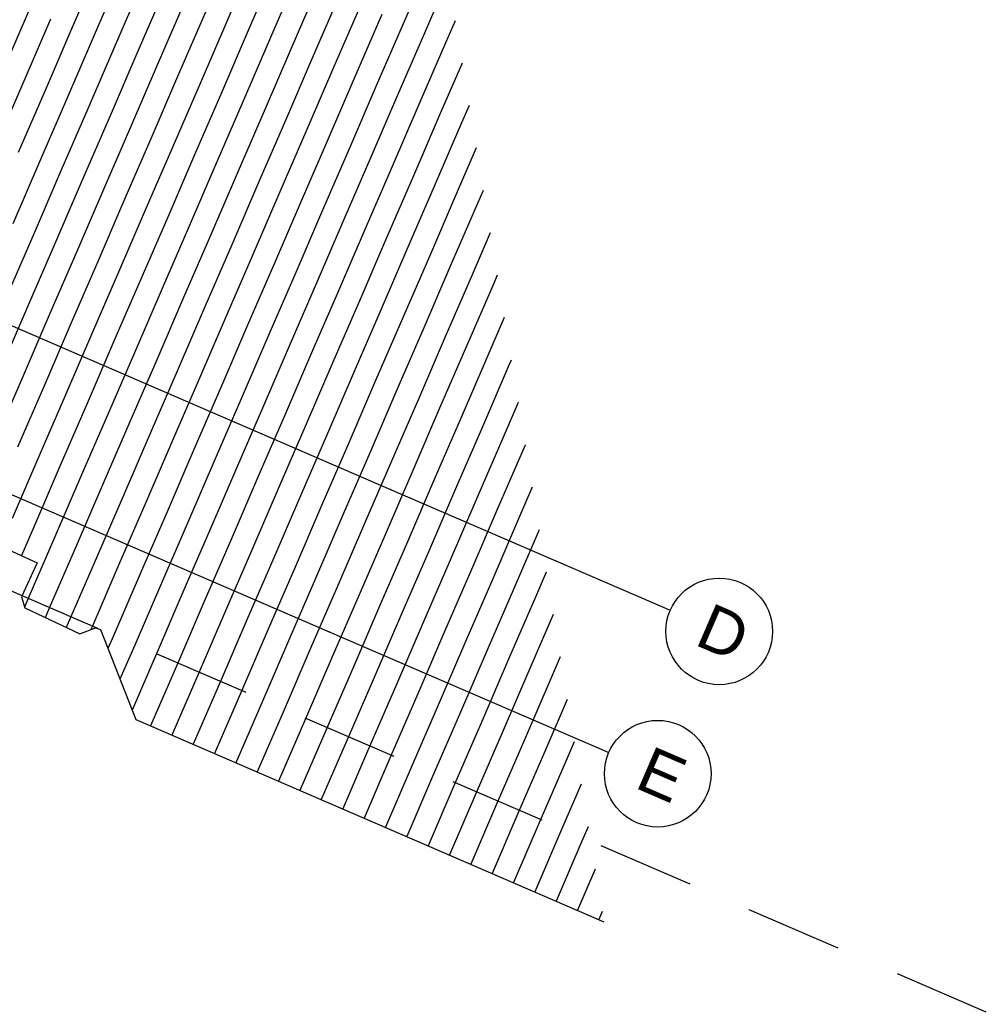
# Model space of a CAD drawing. Header units: millimetres. Extents: x 12535370 to 12566104, y 356204400 to 356234587.
# Drawn here: x 12558122 to 12561293, y 356204400 to 356207657 of the extents above; entities that cross this region are included whole.
import ezdxf
from ezdxf.enums import TextEntityAlignment as Align

# ---------------------------------------------------------------- set-up
doc = ezdxf.new("R2010")
doc.units = ezdxf.units.MM
doc.header["$MEASUREMENT"] = 0
doc.linetypes.add('Dashed Long', pattern=[529.166651, 317.499995, -211.666656])
doc.linetypes.add('Dot & Dashed', pattern=[6702.78, 3527.78, -1763.89, 0, -1411.11])
for name, color, linetype, lineweight in [('New_255 Plangrafiken_Pen_No__1', 7, 'Continuous', 13), ('New_255 Plangrafiken_Pen_No__39', 8, 'Continuous', 13), ('New_290 Raster _ Achsen_Pen_No__1', 7, 'Continuous', 13), ('New_290 Raster _ Achsen_Pen_No__108', 7, 'Continuous', 13), ('New_Baulinie_Pen_No__21', 1, 'Continuous', 13)]:
    doc.layers.add(name, color=color, linetype=linetype, lineweight=lineweight)
doc.layers.add('New_290 Raster _ Achsen', color=7, linetype='Continuous')
doc.styles.add('GENERATED_STYLE_1', font='arial.ttf')

# ---------------------------------------------------------------- blocks, each defined once
blk = doc.blocks.new('*X27', base_point=(12240439.2, 356160438.4))
at = {"layer": 'New_255 Plangrafiken_Pen_No__39', "color": 8, "linetype": 'Continuous', "lineweight": 13}
for p, q in [((12558889.5, 356207855.4), (12558801.4, 356207651.5)), ((12558889.5, 356207855.4), (12558801.4, 356207651.5)), ((12558381, 356207833.1), (12558293, 356207629.2)), ((12558381, 356207833.1), (12558293, 356207629.2)), ((12558959.5, 356207825.2), (12558871.4, 356207621.2)), ((12558959.5, 356207825.2), (12558871.4, 356207621.2)), ((12559467.9, 356207847.5), (12559379.8, 356207643.6)), ((12559467.9, 356207847.5), (12559379.8, 356207643.6)), ((12558451.1, 356207802.8), (12558363, 356207598.9)), ((12558451.1, 356207802.8), (12558363, 356207598.9)), ((12559029.6, 356207794.9), (12558941.5, 356207591)), ((12559029.6, 356207794.9), (12558941.5, 356207591)), ((12559527.5, 356207792.9), (12559449.9, 356207613.3)), ((12559527.5, 356207792.9), (12559449.9, 356207613.3)), ((12558521.2, 356207772.6), (12558433.1, 356207568.6)), ((12558521.2, 356207772.6), (12558433.1, 356207568.6)), ((12559099.6, 356207764.6), (12559011.5, 356207560.7)), ((12559099.6, 356207764.6), (12559011.5, 356207560.7)), ((12558591.2, 356207742.3), (12558503.1, 356207538.4)), ((12558591.2, 356207742.3), (12558503.1, 356207538.4)), ((12559169.7, 356207734.4), (12559081.6, 356207530.5)), ((12559169.7, 356207734.4), (12559081.6, 356207530.5)), ((12558152.9, 356207689.7), (12558064.8, 356207485.8)), ((12558152.9, 356207689.7), (12558064.8, 356207485.8)), ((12558661.3, 356207712), (12558573.2, 356207508.1)), ((12558661.3, 356207712), (12558573.2, 356207508.1)), ((12559239.7, 356207704.1), (12559151.6, 356207500.2)), ((12559239.7, 356207704.1), (12559151.6, 356207500.2)), ((12558222.9, 356207659.4), (12558134.8, 356207455.5)), ((12558222.9, 356207659.4), (12558134.8, 356207455.5)), ((12558731.3, 356207681.8), (12558643.2, 356207477.9)), ((12558731.3, 356207681.8), (12558643.2, 356207477.9)), ((12559309.8, 356207673.8), (12559221.7, 356207469.9)), ((12559309.8, 356207673.8), (12559221.7, 356207469.9)), ((12559550.5, 356207653.8), (12559519.9, 356207583.1)), ((12559550.5, 356207653.8), (12559519.9, 356207583.1)), ((12558293, 356207629.2), (12558204.9, 356207425.3)), ((12558293, 356207629.2), (12558204.9, 356207425.3)), ((12558801.4, 356207651.5), (12558713.3, 356207447.6)), ((12558801.4, 356207651.5), (12558713.3, 356207447.6)), ((12558871.4, 356207621.2), (12558783.3, 356207417.3)), ((12558871.4, 356207621.2), (12558783.3, 356207417.3)), ((12559379.8, 356207643.6), (12559291.8, 356207439.7)), ((12559379.8, 356207643.6), (12559291.8, 356207439.7)), ((12558363, 356207598.9), (12558274.9, 356207395)), ((12558363, 356207598.9), (12558274.9, 356207395)), ((12558941.5, 356207591), (12558853.4, 356207387.1)), ((12558941.5, 356207591), (12558853.4, 356207387.1)), ((12559449.9, 356207613.3), (12559361.8, 356207409.4)), ((12559449.9, 356207613.3), (12559361.8, 356207409.4)), ((12558433.1, 356207568.6), (12558345, 356207364.7)), ((12558433.1, 356207568.6), (12558345, 356207364.7)), ((12559011.5, 356207560.7), (12558923.5, 356207356.8)), ((12559011.5, 356207560.7), (12558923.5, 356207356.8)), ((12559519.9, 356207583.1), (12559431.9, 356207379.1)), ((12559519.9, 356207583.1), (12559431.9, 356207379.1)), ((12558503.1, 356207538.4), (12558415, 356207334.5)), ((12558503.1, 356207538.4), (12558415, 356207334.5)), ((12559081.6, 356207530.5), (12558993.5, 356207326.5)), ((12559081.6, 356207530.5), (12558993.5, 356207326.5)), ((12558573.2, 356207508.1), (12558485.1, 356207304.2)), ((12558573.2, 356207508.1), (12558485.1, 356207304.2)), ((12559151.6, 356207500.2), (12559063.6, 356207296.3)), ((12559151.6, 356207500.2), (12559063.6, 356207296.3)), ((12559573.5, 356207514.6), (12559501.9, 356207348.9)), ((12559573.5, 356207514.6), (12559501.9, 356207348.9)), ((12558643.2, 356207477.9), (12558555.1, 356207273.9)), ((12558643.2, 356207477.9), (12558555.1, 356207273.9)), ((12559221.7, 356207469.9), (12559133.6, 356207266)), ((12559221.7, 356207469.9), (12559133.6, 356207266)), ((12558134.8, 356207455.5), (12558046.7, 356207251.6)), ((12558134.8, 356207455.5), (12558046.7, 356207251.6)), ((12558713.3, 356207447.6), (12558625.2, 356207243.7)), ((12558713.3, 356207447.6), (12558625.2, 356207243.7)), ((12559291.8, 356207439.7), (12559203.7, 356207235.8)), ((12559291.8, 356207439.7), (12559203.7, 356207235.8)), ((12558204.9, 356207425.3), (12558116.8, 356207221.3)), ((12558204.9, 356207425.3), (12558116.8, 356207221.3)), ((12558274.9, 356207395), (12558186.8, 356207191.1)), ((12558274.9, 356207395), (12558186.8, 356207191.1)), ((12558783.3, 356207417.3), (12558695.3, 356207213.4)), ((12558783.3, 356207417.3), (12558695.3, 356207213.4)), ((12559361.8, 356207409.4), (12559273.7, 356207205.5)), ((12559361.8, 356207409.4), (12559273.7, 356207205.5)), ((12558345, 356207364.7), (12558256.9, 356207160.8)), ((12558345, 356207364.7), (12558256.9, 356207160.8)), ((12558853.4, 356207387.1), (12558765.3, 356207183.2)), ((12558853.4, 356207387.1), (12558765.3, 356207183.2)), ((12559431.9, 356207379.1), (12559343.8, 356207175.2)), ((12559431.9, 356207379.1), (12559343.8, 356207175.2)), ((12559596.5, 356207375.4), (12559572, 356207318.6)), ((12559596.5, 356207375.4), (12559572, 356207318.6)), ((12558415, 356207334.5), (12558327, 356207130.6)), ((12558415, 356207334.5), (12558327, 356207130.6)), ((12558923.5, 356207356.8), (12558835.4, 356207152.9)), ((12558923.5, 356207356.8), (12558835.4, 356207152.9)), ((12559501.9, 356207348.9), (12559413.8, 356207145)), ((12559501.9, 356207348.9), (12559413.8, 356207145)), ((12558485.1, 356207304.2), (12558397, 356207100.3)), ((12558485.1, 356207304.2), (12558397, 356207100.3)), ((12558993.5, 356207326.5), (12558905.4, 356207122.6)), ((12558993.5, 356207326.5), (12558905.4, 356207122.6)), ((12559063.6, 356207296.3), (12558975.5, 356207092.4)), ((12559063.6, 356207296.3), (12558975.5, 356207092.4)), ((12559572, 356207318.6), (12559483.9, 356207114.7)), ((12559572, 356207318.6), (12559483.9, 356207114.7)), ((12558555.1, 356207273.9), (12558467.1, 356207070)), ((12558555.1, 356207273.9), (12558467.1, 356207070)), ((12559133.6, 356207266), (12559045.5, 356207062.1)), ((12559133.6, 356207266), (12559045.5, 356207062.1)), ((12558625.2, 356207243.7), (12558537.1, 356207039.8)), ((12558625.2, 356207243.7), (12558537.1, 356207039.8)), ((12559203.7, 356207235.8), (12559115.6, 356207031.8)), ((12559203.7, 356207235.8), (12559115.6, 356207031.8)), ((12559619.5, 356207236.2), (12559553.9, 356207084.4)), ((12559619.5, 356207236.2), (12559553.9, 356207084.4)), ((12558695.3, 356207213.4), (12558607.2, 356207009.5)), ((12558695.3, 356207213.4), (12558607.2, 356207009.5)), ((12559273.7, 356207205.5), (12559185.6, 356207001.6)), ((12559273.7, 356207205.5), (12559185.6, 356207001.6)), ((12558186.8, 356207191.1), (12558098.8, 356206987.2)), ((12558186.8, 356207191.1), (12558098.8, 356206987.2)), ((12558765.3, 356207183.2), (12558677.2, 356206979.2)), ((12558765.3, 356207183.2), (12558677.2, 356206979.2)), ((12559343.8, 356207175.2), (12559255.7, 356206971.3)), ((12559343.8, 356207175.2), (12559255.7, 356206971.3)), ((12558256.9, 356207160.8), (12558168.8, 356206956.9)), ((12558256.9, 356207160.8), (12558168.8, 356206956.9)), ((12558835.4, 356207152.9), (12558747.3, 356206949)), ((12558835.4, 356207152.9), (12558747.3, 356206949)), ((12559413.8, 356207145), (12559325.7, 356206941.1)), ((12559413.8, 356207145), (12559325.7, 356206941.1)), ((12558327, 356207130.6), (12558238.9, 356206926.6)), ((12558327, 356207130.6), (12558238.9, 356206926.6)), ((12558397, 356207100.3), (12558308.9, 356206896.4)), ((12558397, 356207100.3), (12558308.9, 356206896.4)), ((12558905.4, 356207122.6), (12558817.3, 356206918.7)), ((12558905.4, 356207122.6), (12558817.3, 356206918.7)), ((12559483.9, 356207114.7), (12559395.8, 356206910.8)), ((12559483.9, 356207114.7), (12559395.8, 356206910.8)), ((12558467.1, 356207070), (12558379, 356206866.1)), ((12558467.1, 356207070), (12558379, 356206866.1)), ((12558975.5, 356207092.4), (12558887.4, 356206888.5)), ((12558975.5, 356207092.4), (12558887.4, 356206888.5)), ((12559553.9, 356207084.4), (12559465.9, 356206880.5)), ((12559553.9, 356207084.4), (12559465.9, 356206880.5)), ((12559642.5, 356207097), (12559624, 356207054.2)), ((12559642.5, 356207097), (12559624, 356207054.2)), ((12558537.1, 356207039.8), (12558449, 356206835.9)), ((12558537.1, 356207039.8), (12558449, 356206835.9)), ((12559045.5, 356207062.1), (12558957.4, 356206858.2)), ((12559045.5, 356207062.1), (12558957.4, 356206858.2)), ((12559624, 356207054.2), (12559535.9, 356206850.3)), ((12559624, 356207054.2), (12559535.9, 356206850.3)), ((12558607.2, 356207009.5), (12558519.1, 356206805.6)), ((12558607.2, 356207009.5), (12558519.1, 356206805.6)), ((12559115.6, 356207031.8), (12559027.5, 356206827.9)), ((12559115.6, 356207031.8), (12559027.5, 356206827.9)), ((12558677.2, 356206979.2), (12558589.1, 356206775.3)), ((12558677.2, 356206979.2), (12558589.1, 356206775.3)), ((12559185.6, 356207001.6), (12559097.6, 356206797.7)), ((12559185.6, 356207001.6), (12559097.6, 356206797.7)), ((12559255.7, 356206971.3), (12559167.6, 356206767.4)), ((12559255.7, 356206971.3), (12559167.6, 356206767.4)), ((12558168.8, 356206956.9), (12558080.7, 356206753)), ((12558168.8, 356206956.9), (12558080.7, 356206753)), ((12558747.3, 356206949), (12558659.2, 356206745.1)), ((12558747.3, 356206949), (12558659.2, 356206745.1)), ((12559325.7, 356206941.1), (12559237.7, 356206737.1)), ((12559325.7, 356206941.1), (12559237.7, 356206737.1)), ((12559665.5, 356206957.8), (12559606, 356206820)), ((12559665.5, 356206957.8), (12559606, 356206820)), ((12558238.9, 356206926.6), (12558150.8, 356206722.7)), ((12558238.9, 356206926.6), (12558150.8, 356206722.7)), ((12558817.3, 356206918.7), (12558729.2, 356206714.8)), ((12558817.3, 356206918.7), (12558729.2, 356206714.8)), ((12559395.8, 356206910.8), (12559307.7, 356206706.9)), ((12559395.8, 356206910.8), (12559307.7, 356206706.9)), ((12558308.9, 356206896.4), (12558220.8, 356206692.5)), ((12558308.9, 356206896.4), (12558220.8, 356206692.5)), ((12558887.4, 356206888.5), (12558799.3, 356206684.5)), ((12558887.4, 356206888.5), (12558799.3, 356206684.5)), ((12559465.9, 356206880.5), (12559377.8, 356206676.6)), ((12559465.9, 356206880.5), (12559377.8, 356206676.6)), ((12558379, 356206866.1), (12558290.9, 356206662.2)), ((12558379, 356206866.1), (12558290.9, 356206662.2)), ((12558957.4, 356206858.2), (12558869.4, 356206654.3)), ((12558957.4, 356206858.2), (12558869.4, 356206654.3)), ((12559535.9, 356206850.3), (12559447.8, 356206646.4)), ((12559535.9, 356206850.3), (12559447.8, 356206646.4)), ((12558449, 356206835.9), (12558360.9, 356206631.9)), ((12558449, 356206835.9), (12558360.9, 356206631.9)), ((12559027.5, 356206827.9), (12558939.4, 356206624)), ((12559027.5, 356206827.9), (12558939.4, 356206624)), ((12559606, 356206820), (12559517.9, 356206616.1)), ((12559606, 356206820), (12559517.9, 356206616.1)), ((12559688.5, 356206818.6), (12559676, 356206789.7)), ((12559688.5, 356206818.6), (12559676, 356206789.7)), ((12558519.1, 356206805.6), (12558431, 356206601.7)), ((12558519.1, 356206805.6), (12558431, 356206601.7)), ((12558589.1, 356206775.3), (12558501.1, 356206571.4)), ((12558589.1, 356206775.3), (12558501.1, 356206571.4)), ((12559097.6, 356206797.7), (12559009.5, 356206593.8)), ((12559097.6, 356206797.7), (12559009.5, 356206593.8)), ((12559676, 356206789.7), (12559587.9, 356206585.8)), ((12559676, 356206789.7), (12559587.9, 356206585.8)), ((12558659.2, 356206745.1), (12558571.1, 356206541.2)), ((12558659.2, 356206745.1), (12558571.1, 356206541.2)), ((12559167.6, 356206767.4), (12559079.5, 356206563.5)), ((12559167.6, 356206767.4), (12559079.5, 356206563.5)), ((12558150.8, 356206722.7), (12558062.7, 356206518.8)), ((12558150.8, 356206722.7), (12558062.7, 356206518.8)), ((12558729.2, 356206714.8), (12558641.2, 356206510.9)), ((12558729.2, 356206714.8), (12558641.2, 356206510.9)), ((12559237.7, 356206737.1), (12559149.6, 356206533.2)), ((12559237.7, 356206737.1), (12559149.6, 356206533.2)), ((12558220.8, 356206692.5), (12558132.7, 356206488.6)), ((12558220.8, 356206692.5), (12558132.7, 356206488.6)), ((12558799.3, 356206684.5), (12558711.2, 356206480.6)), ((12558799.3, 356206684.5), (12558711.2, 356206480.6)), ((12559307.7, 356206706.9), (12559219.6, 356206503)), ((12559307.7, 356206706.9), (12559219.6, 356206503)), ((12559377.8, 356206676.6), (12559289.7, 356206472.7)), ((12559377.8, 356206676.6), (12559289.7, 356206472.7)), ((12559711.5, 356206679.4), (12559658, 356206555.6)), ((12559711.5, 356206679.4), (12559658, 356206555.6)), ((12558290.9, 356206662.2), (12558202.8, 356206458.3)), ((12558290.9, 356206662.2), (12558202.8, 356206458.3)), ((12558869.4, 356206654.3), (12558781.3, 356206450.4)), ((12558869.4, 356206654.3), (12558781.3, 356206450.4)), ((12559447.8, 356206646.4), (12559359.7, 356206442.4)), ((12559447.8, 356206646.4), (12559359.7, 356206442.4)), ((12558360.9, 356206631.9), (12558272.9, 356206428)), ((12558360.9, 356206631.9), (12558272.9, 356206428)), ((12558939.4, 356206624), (12558851.3, 356206420.1)), ((12558939.4, 356206624), (12558851.3, 356206420.1)), ((12559517.9, 356206616.1), (12559429.8, 356206412.2)), ((12559517.9, 356206616.1), (12559429.8, 356206412.2)), ((12558431, 356206601.7), (12558342.9, 356206397.8)), ((12558431, 356206601.7), (12558342.9, 356206397.8)), ((12559009.5, 356206593.8), (12558921.4, 356206389.8)), ((12559009.5, 356206593.8), (12558921.4, 356206389.8)), ((12559587.9, 356206585.8), (12559499.8, 356206381.9)), ((12559587.9, 356206585.8), (12559499.8, 356206381.9)), ((12558501.1, 356206571.4), (12558413, 356206367.5)), ((12558501.1, 356206571.4), (12558413, 356206367.5)), ((12559079.5, 356206563.5), (12558991.4, 356206359.6)), ((12559079.5, 356206563.5), (12558991.4, 356206359.6)), ((12559658, 356206555.6), (12559569.9, 356206351.7)), ((12559658, 356206555.6), (12559569.9, 356206351.7)), ((12558571.1, 356206541.2), (12558483, 356206337.3)), ((12558571.1, 356206541.2), (12558483, 356206337.3)), ((12559149.6, 356206533.2), (12559061.5, 356206329.3)), ((12559149.6, 356206533.2), (12559061.5, 356206329.3)), ((12559728, 356206525.3), (12559640, 356206321.4)), ((12559728, 356206525.3), (12559640, 356206321.4)), ((12559734.5, 356206540.2), (12559728, 356206525.3)), ((12559734.5, 356206540.2), (12559728, 356206525.3)), ((12558132.7, 356206488.6), (12558044.7, 356206284.7)), ((12558132.7, 356206488.6), (12558044.7, 356206284.7)), ((12558641.2, 356206510.9), (12558553.1, 356206307)), ((12558641.2, 356206510.9), (12558553.1, 356206307)), ((12559219.6, 356206503), (12559131.5, 356206299.1)), ((12559219.6, 356206503), (12559131.5, 356206299.1)), ((12558202.8, 356206458.3), (12558114.7, 356206254.4)), ((12558202.8, 356206458.3), (12558114.7, 356206254.4)), ((12558711.2, 356206480.6), (12558623.1, 356206276.7)), ((12558711.2, 356206480.6), (12558623.1, 356206276.7)), ((12558781.3, 356206450.4), (12558693.2, 356206246.5)), ((12558781.3, 356206450.4), (12558693.2, 356206246.5)), ((12559289.7, 356206472.7), (12559201.6, 356206268.8)), ((12559289.7, 356206472.7), (12559201.6, 356206268.8)), ((12558272.9, 356206428), (12558184.8, 356206224.1)), ((12558272.9, 356206428), (12558184.8, 356206224.1)), ((12558851.3, 356206420.1), (12558763.2, 356206216.2)), ((12558851.3, 356206420.1), (12558763.2, 356206216.2)), ((12559359.7, 356206442.4), (12559271.7, 356206238.5)), ((12559359.7, 356206442.4), (12559271.7, 356206238.5)), ((12558342.9, 356206397.8), (12558254.8, 356206193.9)), ((12558342.9, 356206397.8), (12558254.8, 356206193.9)), ((12558921.4, 356206389.8), (12558833.3, 356206185.9)), ((12558921.4, 356206389.8), (12558833.3, 356206185.9)), ((12559429.8, 356206412.2), (12559341.7, 356206208.3)), ((12559429.8, 356206412.2), (12559341.7, 356206208.3)), ((12559757.5, 356206401), (12559710, 356206291.1)), ((12559757.5, 356206401), (12559710, 356206291.1)), ((12558413, 356206367.5), (12558324.9, 356206163.6)), ((12558413, 356206367.5), (12558324.9, 356206163.6)), ((12558991.4, 356206359.6), (12558903.3, 356206155.7)), ((12558991.4, 356206359.6), (12558903.3, 356206155.7)), ((12559499.8, 356206381.9), (12559411.8, 356206178)), ((12559499.8, 356206381.9), (12559411.8, 356206178)), ((12559569.9, 356206351.7), (12559481.8, 356206147.8)), ((12559569.9, 356206351.7), (12559481.8, 356206147.8)), ((12558483, 356206337.3), (12558394.9, 356206133.3)), ((12558483, 356206337.3), (12558394.9, 356206133.3)), ((12559061.5, 356206329.3), (12558973.4, 356206125.4)), ((12559061.5, 356206329.3), (12558973.4, 356206125.4)), ((12559640, 356206321.4), (12559551.9, 356206117.5)), ((12559640, 356206321.4), (12559551.9, 356206117.5)), ((12558553.1, 356206307), (12558465, 356206103.1)), ((12558553.1, 356206307), (12558465, 356206103.1)), ((12559131.5, 356206299.1), (12559043.5, 356206095.2)), ((12559131.5, 356206299.1), (12559043.5, 356206095.2)), ((12559710, 356206291.1), (12559621.9, 356206087.2)), ((12559710, 356206291.1), (12559621.9, 356206087.2)), ((12558623.1, 356206276.7), (12558535, 356206072.8)), ((12558623.1, 356206276.7), (12558535, 356206072.8)), ((12559201.6, 356206268.8), (12559113.5, 356206064.9)), ((12559201.6, 356206268.8), (12559113.5, 356206064.9)), ((12559780.1, 356206260.9), (12559692, 356206057)), ((12559780.1, 356206260.9), (12559692, 356206057)), ((12559780.5, 356206261.8), (12559780.1, 356206260.9)), ((12559780.5, 356206261.8), (12559780.1, 356206260.9)), ((12558184.8, 356206224.1), (12558096.7, 356206020.2)), ((12558184.8, 356206224.1), (12558096.7, 356206020.2)), ((12558693.2, 356206246.5), (12558605.1, 356206042.6)), ((12558693.2, 356206246.5), (12558605.1, 356206042.6)), ((12559271.7, 356206238.5), (12559183.6, 356206034.6)), ((12559271.7, 356206238.5), (12559183.6, 356206034.6)), ((12558254.8, 356206193.9), (12558166.7, 356205990)), ((12558254.8, 356206193.9), (12558166.7, 356205990)), ((12558763.2, 356206216.2), (12558675.2, 356206012.3)), ((12558763.2, 356206216.2), (12558675.2, 356206012.3)), ((12559341.7, 356206208.3), (12559253.6, 356206004.4)), ((12559341.7, 356206208.3), (12559253.6, 356206004.4)), ((12558324.9, 356206163.6), (12558236.8, 356205959.7)), ((12558324.9, 356206163.6), (12558236.8, 356205959.7)), ((12558833.3, 356206185.9), (12558745.2, 356205982)), ((12558833.3, 356206185.9), (12558745.2, 356205982)), ((12558903.3, 356206155.7), (12558815.3, 356205951.8)), ((12558903.3, 356206155.7), (12558815.3, 356205951.8)), ((12559411.8, 356206178), (12559323.7, 356205974.1)), ((12559411.8, 356206178), (12559323.7, 356205974.1)), ((12558394.9, 356206133.3), (12558306.8, 356205929.4)), ((12558394.9, 356206133.3), (12558306.8, 356205929.4)), ((12558973.4, 356206125.4), (12558885.3, 356205921.5)), ((12558973.4, 356206125.4), (12558885.3, 356205921.5)), ((12559481.8, 356206147.8), (12559393.7, 356205943.8)), ((12559481.8, 356206147.8), (12559393.7, 356205943.8)), ((12558465, 356206103.1), (12558376.9, 356205899.2)), ((12558465, 356206103.1), (12558376.9, 356205899.2)), ((12559043.5, 356206095.2), (12558955.4, 356205891.2)), ((12559043.5, 356206095.2), (12558955.4, 356205891.2)), ((12559551.9, 356206117.5), (12559463.8, 356205913.6)), ((12559551.9, 356206117.5), (12559463.8, 356205913.6)), ((12559803.4, 356206122.6), (12559762, 356206026.7)), ((12559803.4, 356206122.6), (12559762, 356206026.7)), ((12558535, 356206072.8), (12558447, 356205868.9)), ((12558535, 356206072.8), (12558447, 356205868.9)), ((12559113.5, 356206064.9), (12559025.4, 356205861)), ((12559113.5, 356206064.9), (12559025.4, 356205861)), ((12559621.9, 356206087.2), (12559533.8, 356205883.3)), ((12559621.9, 356206087.2), (12559533.8, 356205883.3)), ((12558605.1, 356206042.6), (12558517, 356205838.6)), ((12558605.1, 356206042.6), (12558517, 356205838.6)), ((12559183.6, 356206034.6), (12559095.5, 356205830.7)), ((12559183.6, 356206034.6), (12559095.5, 356205830.7)), ((12559692, 356206057), (12559603.9, 356205853.1)), ((12559692, 356206057), (12559603.9, 356205853.1)), ((12559762, 356206026.7), (12559673.9, 356205822.8)), ((12559762, 356206026.7), (12559673.9, 356205822.8)), ((12558675.2, 356206012.3), (12558587.1, 356205808.4)), ((12558675.2, 356206012.3), (12558587.1, 356205808.4)), ((12559253.6, 356206004.4), (12559165.5, 356205800.5)), ((12559253.6, 356206004.4), (12559165.5, 356205800.5)), ((12558166.7, 356205990), (12558127.3, 356205898.6)), ((12558166.7, 356205990), (12558127.3, 356205898.6)), ((12558745.2, 356205982), (12558657.1, 356205778.1)), ((12558745.2, 356205982), (12558657.1, 356205778.1)), ((12559323.7, 356205974.1), (12559235.6, 356205770.2)), ((12559323.7, 356205974.1), (12559235.6, 356205770.2)), ((12559826.4, 356205983.4), (12559744, 356205792.5)), ((12559826.4, 356205983.4), (12559744, 356205792.5)), ((12558236.8, 356205959.7), (12558148.7, 356205755.8)), ((12558236.8, 356205959.7), (12558148.7, 356205755.8)), ((12558306.8, 356205929.4), (12558218.8, 356205725.5)), ((12558306.8, 356205929.4), (12558218.8, 356205725.5)), ((12558815.3, 356205951.8), (12558727.2, 356205747.9)), ((12558815.3, 356205951.8), (12558727.2, 356205747.9)), ((12559393.7, 356205943.8), (12559305.6, 356205739.9)), ((12559393.7, 356205943.8), (12559305.6, 356205739.9)), ((12558376.9, 356205899.2), (12558288.8, 356205695.3)), ((12558376.9, 356205899.2), (12558288.8, 356205695.3)), ((12558885.3, 356205921.5), (12558797.2, 356205717.6)), ((12558885.3, 356205921.5), (12558797.2, 356205717.6)), ((12559463.8, 356205913.6), (12559375.7, 356205709.7)), ((12559463.8, 356205913.6), (12559375.7, 356205709.7)), ((12558447, 356205868.9), (12558358.9, 356205665)), ((12558447, 356205868.9), (12558358.9, 356205665)), ((12558955.4, 356205891.2), (12558867.3, 356205687.3)), ((12558955.4, 356205891.2), (12558867.3, 356205687.3)), ((12559533.8, 356205883.3), (12559445.8, 356205679.4)), ((12559533.8, 356205883.3), (12559445.8, 356205679.4)), ((12558517, 356205838.6), (12558428.9, 356205634.7)), ((12558517, 356205838.6), (12558428.9, 356205634.7)), ((12559025.4, 356205861), (12558937.3, 356205657.1)), ((12559025.4, 356205861), (12558937.3, 356205657.1)), ((12559095.5, 356205830.7), (12559007.4, 356205626.8)), ((12559095.5, 356205830.7), (12559007.4, 356205626.8)), ((12559603.9, 356205853.1), (12559515.8, 356205649.1)), ((12559603.9, 356205853.1), (12559515.8, 356205649.1)), ((12559849.4, 356205844.2), (12559814.1, 356205762.3)), ((12559849.4, 356205844.2), (12559814.1, 356205762.3)), ((12558587.1, 356205808.4), (12558499, 356205604.5)), ((12558587.1, 356205808.4), (12558499, 356205604.5)), ((12559165.5, 356205800.5), (12559077.4, 356205596.5)), ((12559165.5, 356205800.5), (12559077.4, 356205596.5)), ((12559673.9, 356205822.8), (12559585.9, 356205618.9)), ((12559673.9, 356205822.8), (12559585.9, 356205618.9)), ((12558657.1, 356205778.1), (12558569, 356205574.2)), ((12558657.1, 356205778.1), (12558569, 356205574.2)), ((12559235.6, 356205770.2), (12559147.5, 356205566.3)), ((12559235.6, 356205770.2), (12559147.5, 356205566.3)), ((12559744, 356205792.5), (12559655.9, 356205588.6)), ((12559744, 356205792.5), (12559655.9, 356205588.6)), ((12558148.7, 356205755.8), (12558137.2, 356205729.2)), ((12558148.7, 356205755.8), (12558137.2, 356205729.2)), ((12558727.2, 356205747.9), (12558639.1, 356205543.9)), ((12558727.2, 356205747.9), (12558639.1, 356205543.9)), ((12559305.6, 356205739.9), (12559217.6, 356205536)), ((12559305.6, 356205739.9), (12559217.6, 356205536)), ((12559814.1, 356205762.3), (12559726, 356205558.4)), ((12559814.1, 356205762.3), (12559726, 356205558.4)), ((12558218.8, 356205725.5), (12558205.5, 356205694.8)), ((12558218.8, 356205725.5), (12558205.5, 356205694.8)), ((12558797.2, 356205717.6), (12558709.1, 356205513.7)), ((12558797.2, 356205717.6), (12558709.1, 356205513.7)), ((12559375.7, 356205709.7), (12559287.6, 356205505.8)), ((12559375.7, 356205709.7), (12559287.6, 356205505.8)), ((12559872.4, 356205705), (12559796, 356205528.1)), ((12559872.4, 356205705), (12559796, 356205528.1)), ((12558288.8, 356205695.3), (12558274.5, 356205662.2)), ((12558288.8, 356205695.3), (12558274.5, 356205662.2)), ((12558867.3, 356205687.3), (12558779.2, 356205483.4)), ((12558867.3, 356205687.3), (12558779.2, 356205483.4)), ((12559445.8, 356205679.4), (12559357.7, 356205475.5)), ((12559445.8, 356205679.4), (12559357.7, 356205475.5)), ((12558358.9, 356205665), (12558354.9, 356205655.9)), ((12558358.9, 356205665), (12558354.9, 356205655.9)), ((12558428.9, 356205634.7), (12558411.1, 356205593.5)), ((12558428.9, 356205634.7), (12558411.1, 356205593.5)), ((12558937.3, 356205657.1), (12558849.3, 356205453.2)), ((12558937.3, 356205657.1), (12558849.3, 356205453.2)), ((12559515.8, 356205649.1), (12559427.7, 356205445.2)), ((12559515.8, 356205649.1), (12559427.7, 356205445.2)), ((12558499, 356205604.5), (12558450.7, 356205492.6)), ((12558499, 356205604.5), (12558450.7, 356205492.6)), ((12559007.4, 356205626.8), (12558919.3, 356205422.9)), ((12559007.4, 356205626.8), (12558919.3, 356205422.9)), ((12559585.9, 356205618.9), (12559497.8, 356205415)), ((12559585.9, 356205618.9), (12559497.8, 356205415)), ((12558569, 356205574.2), (12558490.2, 356205391.7)), ((12558569, 356205574.2), (12558490.2, 356205391.7)), ((12559077.4, 356205596.5), (12558989.4, 356205392.6)), ((12559077.4, 356205596.5), (12558989.4, 356205392.6)), ((12559655.9, 356205588.6), (12559567.8, 356205384.7)), ((12559655.9, 356205588.6), (12559567.8, 356205384.7)), ((12558639.1, 356205543.9), (12558551, 356205340)), ((12558639.1, 356205543.9), (12558551, 356205340)), ((12559147.5, 356205566.3), (12559059.4, 356205362.4)), ((12559147.5, 356205566.3), (12559059.4, 356205362.4)), ((12559726, 356205558.4), (12559637.9, 356205354.4)), ((12559726, 356205558.4), (12559637.9, 356205354.4)), ((12559895.4, 356205565.8), (12559866.1, 356205497.8)), ((12559895.4, 356205565.8), (12559866.1, 356205497.8)), ((12558709.1, 356205513.7), (12558621.1, 356205309.8)), ((12558709.1, 356205513.7), (12558621.1, 356205309.8)), ((12559217.6, 356205536), (12559129.5, 356205332.1)), ((12559217.6, 356205536), (12559129.5, 356205332.1)), ((12559287.6, 356205505.8), (12559199.5, 356205301.8)), ((12559287.6, 356205505.8), (12559199.5, 356205301.8)), ((12559796, 356205528.1), (12559707.9, 356205324.2)), ((12559796, 356205528.1), (12559707.9, 356205324.2)), ((12558779.2, 356205483.4), (12558691.1, 356205279.5)), ((12558779.2, 356205483.4), (12558691.1, 356205279.5)), ((12559357.7, 356205475.5), (12559269.6, 356205271.6)), ((12559357.7, 356205475.5), (12559269.6, 356205271.6)), ((12559866.1, 356205497.8), (12559778, 356205293.9)), ((12559866.1, 356205497.8), (12559778, 356205293.9)), ((12558849.3, 356205453.2), (12558761.2, 356205249.2)), ((12558849.3, 356205453.2), (12558761.2, 356205249.2)), ((12559427.7, 356205445.2), (12559339.6, 356205241.3)), ((12559427.7, 356205445.2), (12559339.6, 356205241.3)), ((12558919.3, 356205422.9), (12558831.2, 356205219)), ((12558919.3, 356205422.9), (12558831.2, 356205219)), ((12559497.8, 356205415), (12559409.7, 356205211.1)), ((12559497.8, 356205415), (12559409.7, 356205211.1)), ((12559918.4, 356205426.6), (12559848, 356205263.7)), ((12559918.4, 356205426.6), (12559848, 356205263.7)), ((12558989.4, 356205392.6), (12558901.3, 356205188.7)), ((12558989.4, 356205392.6), (12558901.3, 356205188.7)), ((12559567.8, 356205384.7), (12559479.7, 356205180.8)), ((12559567.8, 356205384.7), (12559479.7, 356205180.8)), ((12559059.4, 356205362.4), (12558971.3, 356205158.5)), ((12559059.4, 356205362.4), (12558971.3, 356205158.5)), ((12559637.9, 356205354.4), (12559549.8, 356205150.5)), ((12559637.9, 356205354.4), (12559549.8, 356205150.5)), ((12558551, 356205340), (12558550.8, 356205339.6)), ((12558551, 356205340), (12558550.8, 356205339.6)), ((12558621.1, 356205309.8), (12558620.9, 356205309.4)), ((12558621.1, 356205309.8), (12558620.9, 356205309.4)), ((12559129.5, 356205332.1), (12559041.4, 356205128.2)), ((12559129.5, 356205332.1), (12559041.4, 356205128.2)), ((12559707.9, 356205324.2), (12559619.9, 356205120.3)), ((12559707.9, 356205324.2), (12559619.9, 356205120.3)), ((12558691.1, 356205279.5), (12558690.9, 356205279.1)), ((12558691.1, 356205279.5), (12558690.9, 356205279.1)), ((12559199.5, 356205301.8), (12559111.4, 356205097.9)), ((12559199.5, 356205301.8), (12559111.4, 356205097.9)), ((12559778, 356205293.9), (12559689.9, 356205090)), ((12559778, 356205293.9), (12559689.9, 356205090)), ((12559941.4, 356205287.4), (12559918.1, 356205233.4)), ((12559941.4, 356205287.4), (12559918.1, 356205233.4)), ((12558761.2, 356205249.2), (12558761, 356205248.9)), ((12558761.2, 356205249.2), (12558761, 356205248.9)), ((12559269.6, 356205271.6), (12559181.5, 356205067.7)), ((12559269.6, 356205271.6), (12559181.5, 356205067.7)), ((12559848, 356205263.7), (12559760, 356205059.7)), ((12559848, 356205263.7), (12559760, 356205059.7)), ((12558831.2, 356205219), (12558831.1, 356205218.6)), ((12558831.2, 356205219), (12558831.1, 356205218.6)), ((12559339.6, 356205241.3), (12559251.5, 356205037.4)), ((12559339.6, 356205241.3), (12559251.5, 356205037.4)), ((12559409.7, 356205211.1), (12559321.6, 356205007.1)), ((12559409.7, 356205211.1), (12559321.6, 356205007.1)), ((12559918.1, 356205233.4), (12559830, 356205029.5)), ((12559918.1, 356205233.4), (12559830, 356205029.5)), ((12558901.3, 356205188.7), (12558901.1, 356205188.3)), ((12558901.3, 356205188.7), (12558901.1, 356205188.3)), ((12559479.7, 356205180.8), (12559391.7, 356204976.9)), ((12559479.7, 356205180.8), (12559391.7, 356204976.9)), ((12558971.3, 356205158.5), (12558971.2, 356205158.1)), ((12558971.3, 356205158.5), (12558971.2, 356205158.1)), ((12559549.8, 356205150.5), (12559461.7, 356204946.6)), ((12559549.8, 356205150.5), (12559461.7, 356204946.6)), ((12559964.4, 356205148.2), (12559900.1, 356204999.2)), ((12559964.4, 356205148.2), (12559900.1, 356204999.2)), ((12559041.4, 356205128.2), (12559041.2, 356205127.8)), ((12559041.4, 356205128.2), (12559041.2, 356205127.8)), ((12559619.9, 356205120.3), (12559531.8, 356204916.4)), ((12559619.9, 356205120.3), (12559531.8, 356204916.4)), ((12559111.4, 356205097.9), (12559111.3, 356205097.5)), ((12559111.4, 356205097.9), (12559111.3, 356205097.5)), ((12559689.9, 356205090), (12559601.8, 356204886.1)), ((12559689.9, 356205090), (12559601.8, 356204886.1)), ((12559181.5, 356205067.7), (12559181.3, 356205067.3)), ((12559181.5, 356205067.7), (12559181.3, 356205067.3)), ((12559760, 356205059.7), (12559671.9, 356204855.8)), ((12559760, 356205059.7), (12559671.9, 356204855.8)), ((12559251.5, 356205037.4), (12559251.4, 356205037)), ((12559251.5, 356205037.4), (12559251.4, 356205037)), ((12559830, 356205029.5), (12559741.9, 356204825.6)), ((12559830, 356205029.5), (12559741.9, 356204825.6)), ((12559321.6, 356205007.1), (12559321.4, 356205006.8)), ((12559321.6, 356205007.1), (12559321.4, 356205006.8)), ((12559900.1, 356204999.2), (12559812, 356204795.3)), ((12559900.1, 356204999.2), (12559812, 356204795.3)), ((12559987.4, 356205009), (12559970.1, 356204969)), ((12559987.4, 356205009), (12559970.1, 356204969)), ((12559391.7, 356204976.9), (12559391.5, 356204976.5)), ((12559391.7, 356204976.9), (12559391.5, 356204976.5)), ((12559970.1, 356204969), (12559882, 356204765)), ((12559970.1, 356204969), (12559882, 356204765)), ((12559461.7, 356204946.6), (12559461.5, 356204946.2)), ((12559461.7, 356204946.6), (12559461.5, 356204946.2)), ((12559531.8, 356204916.4), (12559531.6, 356204916)), ((12559531.8, 356204916.4), (12559531.6, 356204916)), ((12559601.8, 356204886.1), (12559601.6, 356204885.7)), ((12559601.8, 356204886.1), (12559601.6, 356204885.7)), ((12559671.9, 356204855.8), (12559671.7, 356204855.4)), ((12559671.9, 356204855.8), (12559671.7, 356204855.4)), ((12560010.4, 356204869.8), (12559952.1, 356204734.8)), ((12560010.4, 356204869.8), (12559952.1, 356204734.8)), ((12559741.9, 356204825.6), (12559741.8, 356204825.2)), ((12559741.9, 356204825.6), (12559741.8, 356204825.2)), ((12559812, 356204795.3), (12559811.8, 356204794.9)), ((12559812, 356204795.3), (12559811.8, 356204794.9)), ((12559882, 356204765), (12559881.9, 356204764.7)), ((12559882, 356204765), (12559881.9, 356204764.7)), ((12559952.1, 356204734.8), (12559951.9, 356204734.4)), ((12559952.1, 356204734.8), (12559951.9, 356204734.4)), ((12560033.4, 356204730.6), (12560022.1, 356204704.5)), ((12560033.4, 356204730.6), (12560022.1, 356204704.5)), ((12560022.1, 356204704.5), (12560022, 356204704.1)), ((12560022.1, 356204704.5), (12560022, 356204704.1))]:
    blk.add_line(p, q, dxfattribs=at)
blk = doc.blocks.new('Fill_1', base_point=(12240439.2, 356160438.4))
at = {"layer": 'New_255 Plangrafiken_Pen_No__39', "color": 8, "linetype": 'Continuous', "lineweight": 13}
blk.add_blockref('*X27', (12240439.2, 356160438.4), dxfattribs=at)
blk = doc.blocks.new('Standard grid marker[43]', base_point=(12537215.3, 356215118.3))
at = {"layer": 'New_290 Raster _ Achsen_Pen_No__1', "color": 7, "linetype": 'Continuous', "lineweight": 13}
blk.add_circle((12560215.4, 356205182.7), 175, dxfattribs=at)
at = {"layer": 'New_290 Raster _ Achsen_Pen_No__108', "color": 7, "linetype": 'Dot & Dashed', "lineweight": 13}
for p, q in [((12538133.3, 356214721.8), (12559136.8, 356205648.6)), ((12559136.8, 356205648.6), (12560054.8, 356205252.1))]:
    blk.add_line(p, q, dxfattribs=at)
blk.add_point((12559136.8, 356205648.6), dxfattribs=at)
blk.add_point((12559136.8, 356205648.6), dxfattribs=at)
at = {"layer": 'New_290 Raster _ Achsen_Pen_No__108', "color": 7, "lineweight": 13, "style": 'GENERATED_STYLE_1'}
for tag, p in [('AC_MarkerText_1_0', (12537098, 356215253.8)), ('AC_MarkerText_1_1', (12560258.8, 356205248.7))]:
    blk.add_attdef(tag, text='', height=150, rotation=336.6365, dxfattribs=at).set_placement(p, align=Align.TOP_CENTER)
blk = doc.blocks.new('Standard grid marker[51]', base_point=(12537423.5, 356215582.6))
at = {"layer": 'New_290 Raster _ Achsen_Pen_No__1', "color": 7, "linetype": 'Continuous', "lineweight": 13}
blk.add_circle((12560417.2, 356205649.7), 175, dxfattribs=at)
at = {"layer": 'New_290 Raster _ Achsen_Pen_No__108', "color": 7, "linetype": 'Dot & Dashed', "lineweight": 13}
for p, q in [((12538341.5, 356215186.1), (12559338.5, 356206115.7)), ((12559338.5, 356206115.7), (12560256.5, 356205719.1))]:
    blk.add_line(p, q, dxfattribs=at)
blk.add_point((12559338.5, 356206115.7), dxfattribs=at)
blk.add_point((12559338.5, 356206115.7), dxfattribs=at)
at = {"layer": 'New_290 Raster _ Achsen_Pen_No__108', "color": 7, "lineweight": 13, "style": 'GENERATED_STYLE_1'}
for tag, p in [('AC_MarkerText_1_0', (12537306.2, 356215718.1)), ('AC_MarkerText_1_1', (12560460.5, 356205715.8))]:
    blk.add_attdef(tag, text='', height=150, rotation=336.6365, dxfattribs=at).set_placement(p, align=Align.TOP_CENTER)

msp = doc.modelspace()

# ---------------------------------------------------------------- linework, layer by layer
at = {"layer": 'New_255 Plangrafiken_Pen_No__1', "color": 7, "linetype": 'Continuous', "lineweight": 13}
msp.add_lwpolyline([(12557801.438, 356206047.612), (12558178.625, 356205875.055), (12558127.281, 356205763.367), (12558137.919, 356205726.833), (12558318.725, 356205641.277), (12558370.035, 356205661.956), (12558386.474, 356205656.52), (12558502.37, 356205360.576), (12560038.995, 356204696.78)], dxfattribs=at)
at = {"layer": 'New_Baulinie_Pen_No__21', "color": 1, "linetype": 'Dashed Long', "lineweight": 13}
msp.add_lwpolyline([(12561293.194, 356204400.288), (12539105.263, 356213984.694), (12538925.233, 356213573.04), (12535370.219, 356215109.158)], dxfattribs=at)
msp.add_lwpolyline([(12561293.194, 356204400.288), (12539105.263, 356213984.694), (12538925.233, 356213573.04), (12535370.219, 356215109.158)], dxfattribs=at)

# ---------------------------------------------------------------- block references
at = {"layer": 'New_255 Plangrafiken_Pen_No__39', "color": 8, "linetype": 'Continuous', "lineweight": 13}
msp.add_blockref('Fill_1', (12240439.157, 356160438.356), dxfattribs=at)
at = {"layer": 'New_290 Raster _ Achsen', "color": 7, "linetype": 'Continuous', "lineweight": 13}
ref = msp.add_blockref('Standard grid marker[51]', (12537423.532, 356215582.626), dxfattribs=at)
ref.add_attrib('AC_MarkerText_1_1', 'D', dxfattribs={"layer": 'New_290 Raster _ Achsen_Pen_No__108', "color": 7, "lineweight": 13, "height": 150, "rotation": 336.636458, "style": 'GENERATED_STYLE_1'}).set_placement((12560460.533, 356205715.786), align=Align.TOP_CENTER)
ref = msp.add_blockref('Standard grid marker[43]', (12537215.32, 356215118.348), dxfattribs=at)
ref.add_attrib('AC_MarkerText_1_1', 'E', dxfattribs={"layer": 'New_290 Raster _ Achsen_Pen_No__108', "color": 7, "lineweight": 13, "height": 150, "rotation": 336.636458, "style": 'GENERATED_STYLE_1'}).set_placement((12560258.769, 356205248.721), align=Align.TOP_CENTER)

doc.saveas('drawing.dxf')
